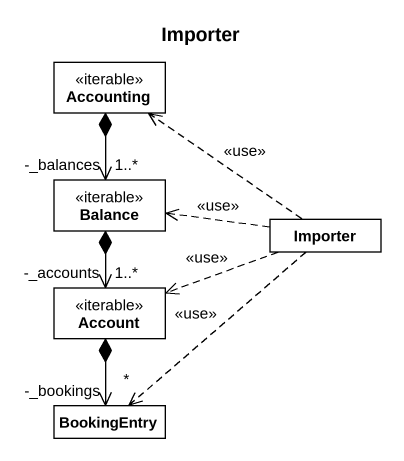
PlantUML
@startuml
title Importer
hide circle
hide empty members
class Accounting <<iterable>>
class Balance <<iterable>>
class Importer
class Account <<iterable>>
class BookingEntry
Accounting *--> "-_balances\n1..*" Balance
Balance *--> "-_accounts\n1..*" Account
Importer .up.> Accounting : <<use>>
Importer .left.> Balance : <<use>>
Importer .left.> Account : <<use>>
Importer ..> BookingEntry : <<use>>
Account *--> "-_bookings\n*" BookingEntry
@enduml
